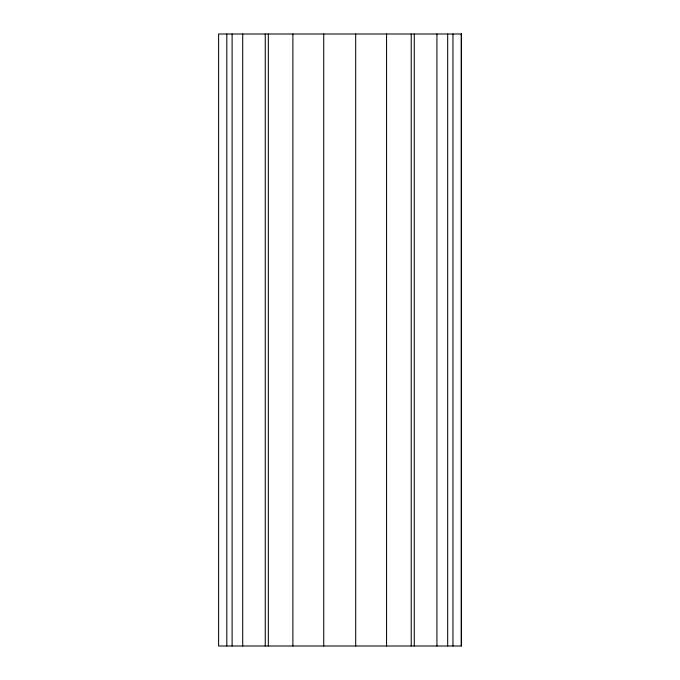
<?xml version="1.0" encoding="UTF-8"?>
<svg xmlns="http://www.w3.org/2000/svg" width="680" height="680" viewBox="0 0 680 680"><rect width="100%" height="100%" fill="white"/><g stroke="black" fill="none" stroke-linecap="round" stroke-linejoin="round"><path stroke-width="1.02" d="M461.312 34L461.312 646M452.965 34L452.965 646M447.678 34L447.678 646M436.925 34L436.925 646M414.273 34L414.273 646M411.23 34L411.23 646M386.563 34L386.563 646M355.683 34L355.7 646M323.731 34L323.748 646M292.885 34L292.885 646M268.328 34L268.328 646M265.251 34L265.251 646M242.718 34L242.718 646M232.109 34L232.109 646M226.805 34L226.805 646M461.388 34L218.611 34L218.611 646L461.388 646L461.388 34"/></g></svg>
